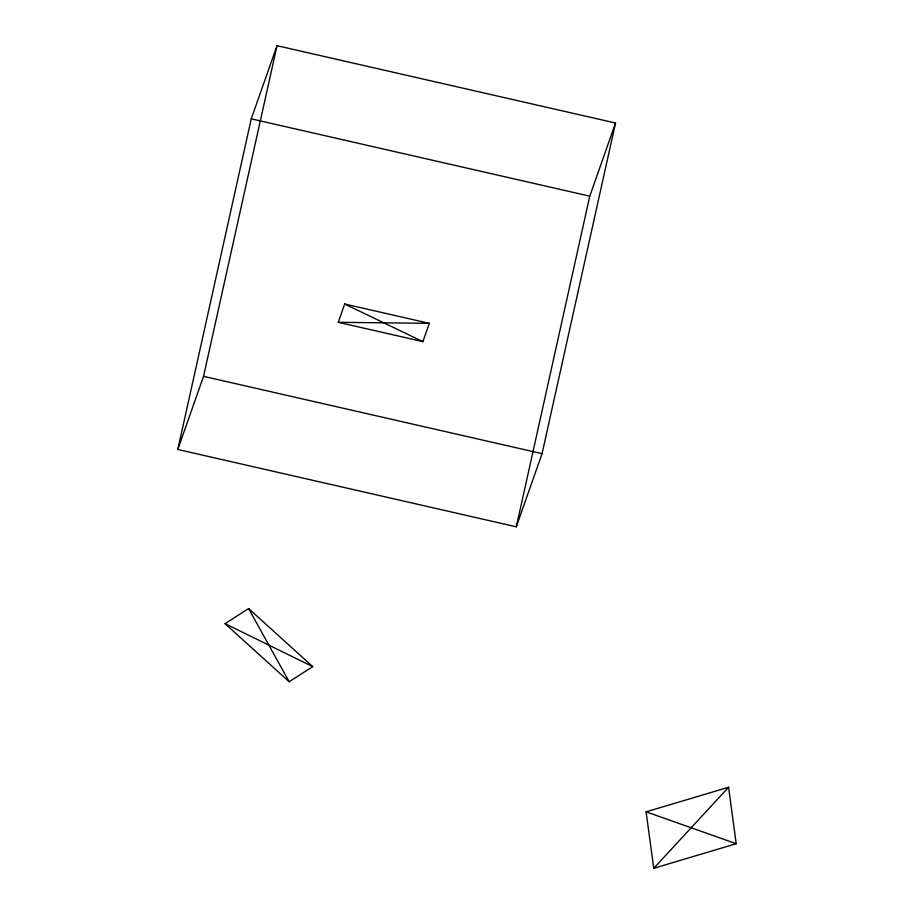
<?xml version="1.0" encoding="UTF-8"?>
<svg xmlns="http://www.w3.org/2000/svg" width="914" height="914" viewBox="0 0 914 914"><rect width="100%" height="100%" fill="white"/><g stroke="black" fill="none" stroke-linecap="round" stroke-linejoin="round"><path stroke-width="1.37" d="M177.796 449.482L251.259 118.843L277.022 45.7L615.533 123.024L542.059 453.664L516.296 526.807L177.796 449.482L203.548 376.339L277.022 45.7M516.296 526.807L589.77 196.167L615.533 123.024M338.249 322.299L344.692 304.019L429.317 323.35L422.874 341.63L338.249 322.299L429.317 323.35M653.739 868.3L728.584 787.251L736.204 843.713L653.739 868.3L646.107 811.838L728.584 787.251M225.061 623.679L248.597 608.553L312.702 666.626L289.167 681.741L225.061 623.679L312.702 666.626M251.259 118.843L589.77 196.167M203.548 376.339L542.059 453.664M646.107 811.838L736.204 843.713M344.692 304.019L422.874 341.63M248.597 608.553L289.167 681.741"/></g></svg>
